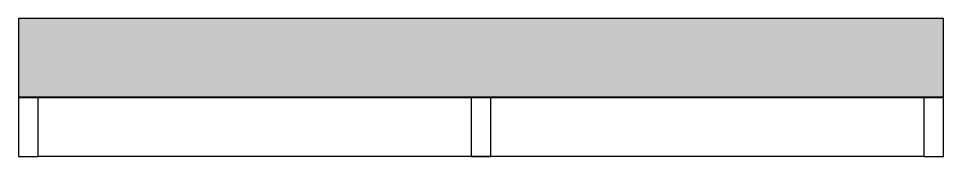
# Model space of a CAD drawing. Header units: metres. Extents: x 2.3 to 42.8, y 0.9 to 31.9.
# Drawn here: x 10.494 to 11.419, y 8.624 to 8.762 of the extents above; entities that cross this region are included whole.
import ezdxf

# ---------------------------------------------------------------- set-up
doc = ezdxf.new("R2010")
doc.units = ezdxf.units.M
for name, color, linetype in [('ARREDI', 9, 'Continuous'), ('PARETI_STRUTTURE', 7, 'Continuous'), ('PILASTRI_SETTI', 8, 'Continuous')]:
    doc.layers.add(name, color=color, linetype=linetype)

msp = doc.modelspace()

# ---------------------------------------------------------------- linework, layer by layer
at = {"layer": 'ARREDI'}
for points in [[(10.95678, 8.68368), (10.49414, 8.68368), (10.49414, 8.68329), (10.95678, 8.68329)], [(11.41942, 8.68368), (10.95678, 8.68368), (10.95678, 8.68329), (11.41942, 8.68329)]]:
    msp.add_lwpolyline(points, close=True, dxfattribs=at)
at = {"layer": 'PARETI_STRUTTURE'}
for points in [[(11.41942, 8.76243), (10.49414, 8.76243), (10.49414, 8.68368), (11.41942, 8.68368)], [(10.51382, 8.68329), (10.49414, 8.68329), (10.49414, 8.62423), (10.51382, 8.62423)], [(10.96662, 8.68329), (10.94694, 8.68329), (10.94694, 8.62423), (10.96662, 8.62423)], [(11.41942, 8.68329), (11.39974, 8.68329), (11.39974, 8.62423), (11.41942, 8.62423)]]:
    msp.add_lwpolyline(points, close=True, dxfattribs=at)
for points in [[(10.51382, 8.62423), (10.51382, 8.68329)], [(11.39973, 8.68329), (11.39973, 8.62423), (10.95677, 8.62423)], [(10.95678, 8.62423), (10.51382, 8.62423)]]:
    msp.add_lwpolyline(points, dxfattribs=at)
at = {"layer": 'PILASTRI_SETTI'}
msp.add_solid([(11.41942, 8.68368), (11.41942, 8.76243), (10.49414, 8.68368), (10.49414, 8.76243)], dxfattribs=at)

doc.saveas('drawing.dxf')
